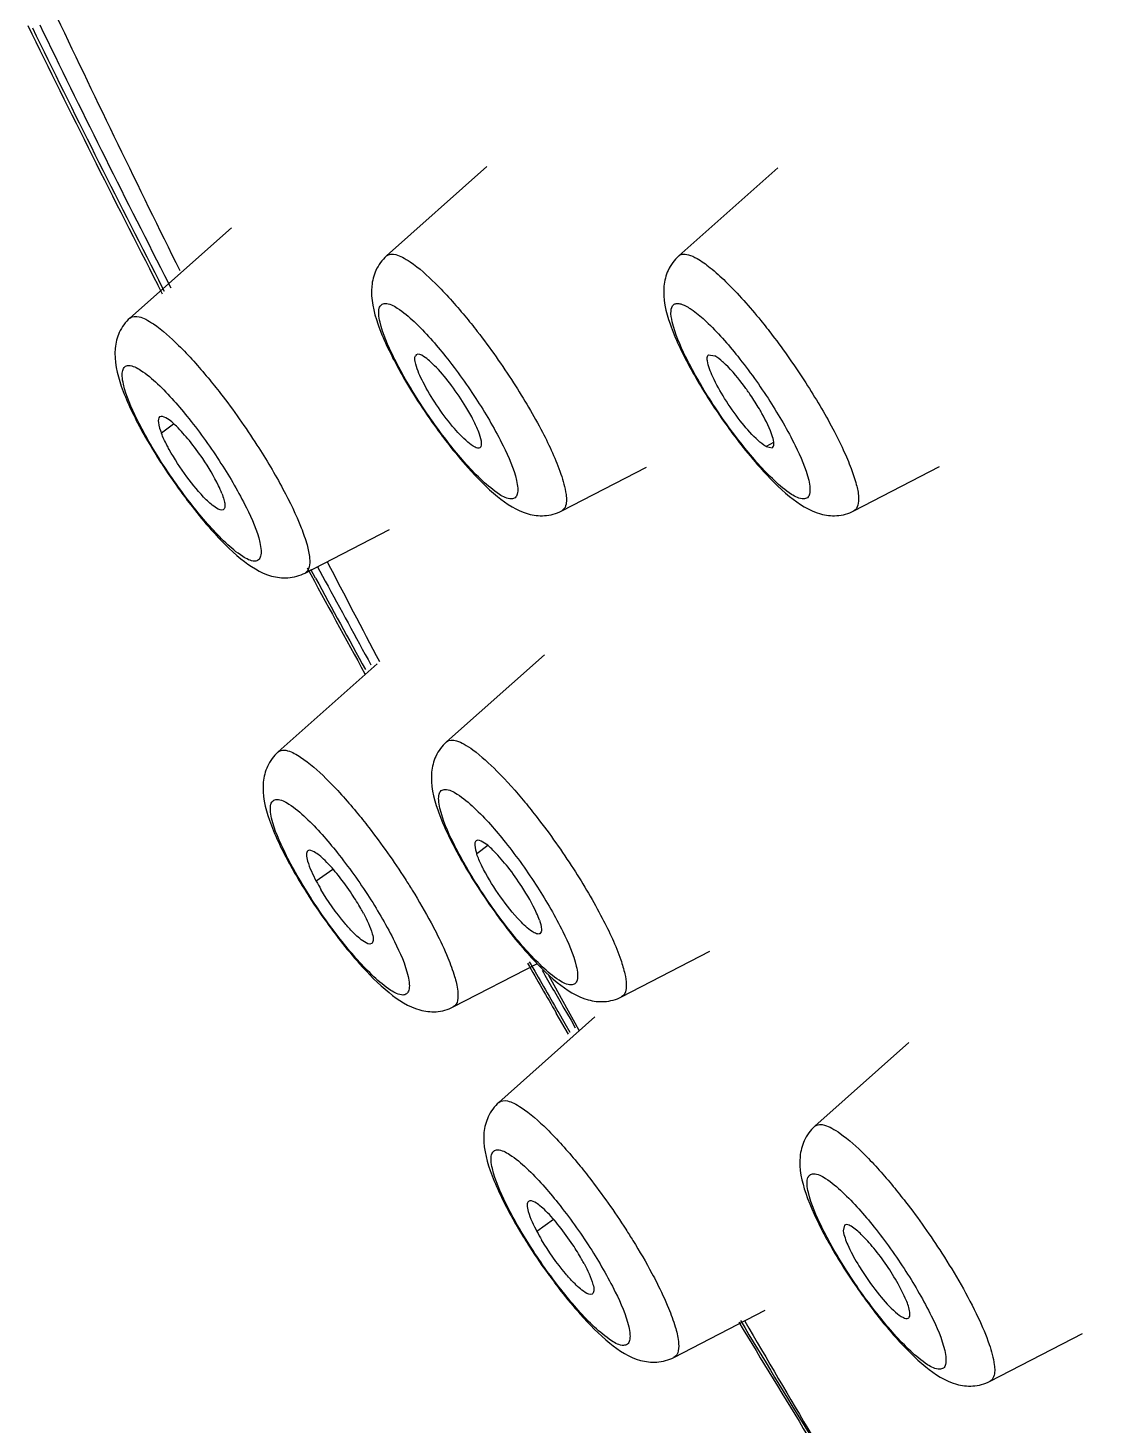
# Model space of a CAD drawing. Extents: x 0 to 3160, y 0 to 2315.
# Drawn here: x 1945.79 to 1954.45, y 1120.05 to 1131.21 of the extents above; entities that cross this region are included whole.
import ezdxf

# ---------------------------------------------------------------- set-up
doc = ezdxf.new("R2010")
doc.units = 0
doc.header["$LTSCALE"] = 3
doc.header["$MEASUREMENT"] = 0
doc.layers.get('0').update_dxf_attribs({"linetype": 'CONTINUOUS'})

msp = doc.modelspace()

# ---------------------------------------------------------------- linework, layer by layer
at = {"color": 7, "linetype": 'Continuous'}
for p, q in [((1948.655, 1129.386), (1949.457, 1130.099)), ((1950.989, 1129.386), (1951.778, 1130.088)), ((1946.606, 1128.89), (1947.417, 1129.611)), ((1946.867, 1129.081), (1946.828, 1129.156)), ((1948.892, 1128.595), (1948.885, 1128.588)), ((1951.226, 1128.596), (1951.277, 1128.588)), ((1949.41, 1127.864), (1949.4, 1127.855)), ((1951.685, 1127.864), (1951.734, 1127.854)), ((1950.054, 1127.351), (1950.73, 1127.7)), ((1952.387, 1127.351), (1953.069, 1127.704)), ((1948.005, 1126.855), (1948.678, 1127.203)), ((1949.133, 1125.507), (1949.915, 1126.203)), ((1947.789, 1125.427), (1948.579, 1126.129)), ((1950.532, 1123.472), (1951.237, 1123.837)), ((1949.188, 1123.392), (1949.86, 1123.739)), ((1949.948, 1123.645), (1950.106, 1123.361)), ((1949.552, 1122.63), (1950.318, 1123.312)), ((1950.107, 1123.175), (1950.01, 1123.343)), ((1950.106, 1123.361), (1950.159, 1123.265)), ((1950.159, 1123.265), (1950.194, 1123.202)), ((1952.075, 1122.439), (1952.826, 1123.108)), ((1952.311, 1121.65), (1952.302, 1121.604)), ((1950.95, 1120.595), (1951.678, 1120.971)), ((1953.474, 1120.405), (1954.211, 1120.786))]:
    msp.add_line(p, q, dxfattribs=at)
at = {"color": 9, "linetype": 'Continuous'}
for p, q in [((1946.882, 1129.23), (1946.933, 1129.13)), ((1946.881, 1129.103), (1946.836, 1129.189)), ((1946.955, 1128.044), (1946.857, 1127.971)), ((1951.744, 1127.896), (1951.685, 1127.864)), ((1950.08, 1127.379), (1950.054, 1127.351)), ((1948.088, 1126.814), (1948.051, 1126.883)), ((1948.101, 1126.91), (1948.165, 1126.791)), ((1949.463, 1124.679), (1949.375, 1124.613)), ((1948.226, 1124.49), (1948.093, 1124.396)), ((1950.081, 1123.258), (1950.024, 1123.356)), ((1950.071, 1123.383), (1950.128, 1123.285)), ((1950.121, 1123.189), (1950.081, 1123.258)), ((1950.128, 1123.285), (1950.162, 1123.226)), ((1949.988, 1121.694), (1949.856, 1121.599))]:
    msp.add_line(p, q, dxfattribs=at)
at = {"color": 7, "linetype": 'Continuous'}
for centre, radius, start, end in [((1941.703, 1101.422), 56.797, 15.2875, 81.3886), ((2044.947, 1179.641), 110.345, 206.02602, 207.22729), ((2072.907, 1191.61), 140.492, 205.42514, 206.34238), ((1954.18, 1130.183), 3.532, 208.3288, 208.8425), ((1952.911, 1130.813), 4.768, 212.8006, 216.1477), ((1955.244, 1130.813), 4.768, 212.8006, 216.1477), ((1949.986, 1129.791), 3.747, 208.3438, 210.1169), ((1952.794, 1130.727), 4.623, 216.137, 216.9614), ((1955.127, 1130.727), 4.623, 216.137, 216.9614), ((1950.546, 1130.116), 4.394, 210.1243, 212.8229), ((1950.862, 1130.317), 4.768, 212.8006, 216.1477), ((1950.745, 1130.231), 4.623, 216.137, 216.9614), ((2065.797, 1190.584), 133.893, 208.40282, 208.81475), ((2072.92, 1191.617), 140.507, 207.40506, 207.77156), ((1952.459, 1126.378), 3.685, 208.3327, 209.7459), ((1952.994, 1126.685), 4.301, 209.7575, 212.8504), ((1951.883, 1126.75), 4.576, 211.7857, 212.7947), ((1949.572, 1125.188), 1.677, 208.1897, 210.7581), ((1953.389, 1126.935), 4.768, 212.8006, 216.1477), ((1952.045, 1126.854), 4.768, 212.8006, 216.1477), ((1953.272, 1126.848), 4.623, 216.137, 216.9614), ((1951.928, 1126.768), 4.623, 216.137, 216.9614), ((2080.626, 1198.901), 150.896, 209.87417, 210.04797), ((1953.646, 1123.953), 4.576, 211.7857, 212.7947), ((1951.334, 1122.391), 1.677, 208.1895, 210.758), ((1955.127, 1123.161), 3.373, 207.9439, 208.3243), ((1955.268, 1123.238), 3.534, 208.3254, 208.8584), ((1953.807, 1124.057), 4.768, 212.8006, 216.1477), ((1954.132, 1122.361), 1.995, 210.7207, 212.8051), ((1953.691, 1123.971), 4.623, 216.137, 216.9614), ((1956.255, 1123.818), 4.678, 212.7952, 213.753), ((1956.359, 1123.887), 4.803, 213.7477, 216.1374), ((1956.214, 1123.78), 4.623, 216.137, 216.9614), ((2095.309, 1207.623), 167.974, 211.09358, 211.81446), ((2072.962, 1191.642), 140.556, 210.22591, 211.09139)]:
    msp.add_arc(centre, radius, start, end, dxfattribs=at)
at = {"color": 9, "linetype": 'Continuous'}
for centre, radius, start, end in [((2040.429, 1177.126), 105.095, 205.89412, 207.11243), ((2043.889, 1178.998), 109.088, 205.98344, 207.16737), ((2064.952, 1190.039), 132.87, 208.41403, 208.77182), ((2063.914, 1189.356), 131.575, 208.39245, 208.72397), ((2079.752, 1198.329), 149.835, 209.84954, 210.02501), ((2078.896, 1197.741), 148.745, 209.85967, 209.99354), ((2094.652, 1207.174), 167.162, 211.07603, 211.79987)]:
    msp.add_arc(centre, radius, start, end, dxfattribs=at)
for points, knots in [([(1950.207, 1157.579), (1950.62, 1157.517), (1951.521, 1157.253), (1952.919, 1156.591), (1954.489, 1155.629), (1956.219, 1154.373), (1958.093, 1152.833), (1960.887, 1150.306), (1964.592, 1146.526), (1969.151, 1141.32), (1973.832, 1135.445), (1978.467, 1129.11), (1981.436, 1124.699), (1982.882, 1122.456)], [0, 0, 0, 0, 0.025797, 0.057454, 0.095279, 0.139279, 0.189273, 0.244959, 0.371733, 0.515653, 0.671935, 0.835248, 1, 1, 1, 1]), ([(1947.593, 1156.982), (1947.731, 1157.062), (1948.04, 1157.191), (1948.558, 1157.276), (1949.137, 1157.259), (1950.043, 1157.093), (1951.326, 1156.603), (1953, 1155.672), (1954.879, 1154.372), (1956.945, 1152.712), (1959.177, 1150.712), (1962.469, 1147.485), (1966.781, 1142.76), (1971.994, 1136.381), (1977.2, 1129.367), (1980.534, 1124.439), (1982.156, 1121.921)], [0, 0, 0, 0, 0.009456, 0.019614, 0.030898, 0.043615, 0.074036, 0.11174, 0.156896, 0.209337, 0.268692, 0.334441, 0.48249, 0.647493, 0.822493, 1, 1, 1, 1]), ([(1948.655, 1129.386), (1948.674, 1129.402), (1948.726, 1129.402), (1948.786, 1129.374), (1948.823, 1129.352), (1948.843, 1129.338)], [0, 0, 0, 0, 0.363535, 0.64219, 1, 1, 1, 1]), ([(1948.843, 1129.338), (1948.916, 1129.289), (1949.069, 1129.15), (1949.205, 1128.997), (1949.28, 1128.907)], [0, 0, 0, 0, 0.428274, 1, 1, 1, 1]), ([(1950.989, 1129.386), (1950.996, 1129.392), (1951.021, 1129.404), (1951.074, 1129.396), (1951.112, 1129.378), (1951.134, 1129.365)], [0, 0, 0, 0, 0.18076, 0.518442, 1, 1, 1, 1]), ([(1951.134, 1129.365), (1951.171, 1129.344), (1951.25, 1129.286), (1951.426, 1129.126), (1951.555, 1128.979), (1951.643, 1128.87)], [0, 0, 0, 0, 0.179373, 0.411176, 1, 1, 1, 1]), ([(1948.603, 1128.857), (1948.598, 1128.878), (1948.592, 1128.915), (1948.593, 1128.964), (1948.61, 1129), (1948.634, 1129.006), (1948.644, 1129.006)], [0, 0, 0, 0, 0.365131, 0.631135, 0.820486, 1, 1, 1, 1]), ([(1948.644, 1129.006), (1948.678, 1129.007), (1948.765, 1128.959), (1948.833, 1128.9), (1948.876, 1128.861)], [0, 0, 0, 0, 0.371634, 1, 1, 1, 1]), ([(1950.936, 1128.859), (1950.93, 1128.888), (1950.92, 1128.933), (1950.936, 1128.994), (1950.97, 1129.008), (1951, 1129.005), (1951.035, 1128.992), (1951.059, 1128.979), (1951.072, 1128.97)], [0, 0, 0, 0, 0.320856, 0.514416, 0.59802, 0.699846, 0.83232, 1, 1, 1, 1]), ([(1946.606, 1128.89), (1946.624, 1128.906), (1946.677, 1128.906), (1946.737, 1128.879), (1946.774, 1128.856), (1946.794, 1128.843)], [0, 0, 0, 0, 0.363369, 0.642077, 1, 1, 1, 1]), ([(1949.28, 1128.907), (1949.314, 1128.866), (1949.451, 1128.694), (1949.579, 1128.513), (1949.669, 1128.372)], [0, 0, 0, 0, 0.241257, 1, 1, 1, 1]), ([(1951.072, 1128.97), (1951.083, 1128.964), (1951.13, 1128.932), (1951.174, 1128.894), (1951.207, 1128.863)], [0, 0, 0, 0, 0.212523, 1, 1, 1, 1]), ([(1946.794, 1128.843), (1946.867, 1128.793), (1947.019, 1128.655), (1947.155, 1128.502), (1947.23, 1128.412)], [0, 0, 0, 0, 0.428313, 1, 1, 1, 1]), ([(1948.913, 1128.226), (1948.839, 1128.341), (1948.722, 1128.544), (1948.625, 1128.761), (1948.603, 1128.857)], [0, 0, 0, 0, 0.578747, 1, 1, 1, 1]), ([(1948.876, 1128.861), (1948.967, 1128.775), (1949.145, 1128.57), (1949.303, 1128.349), (1949.382, 1128.226)], [0, 0, 0, 0, 0.460312, 1, 1, 1, 1]), ([(1951.246, 1128.226), (1951.173, 1128.341), (1951.055, 1128.545), (1950.958, 1128.762), (1950.936, 1128.859)], [0, 0, 0, 0, 0.579316, 1, 1, 1, 1]), ([(1951.207, 1128.863), (1951.298, 1128.777), (1951.478, 1128.571), (1951.636, 1128.35), (1951.716, 1128.226)], [0, 0, 0, 0, 0.459871, 1, 1, 1, 1]), ([(1951.643, 1128.87), (1951.674, 1128.832), (1951.801, 1128.671), (1951.919, 1128.503), (1952.003, 1128.372)], [0, 0, 0, 0, 0.243018, 1, 1, 1, 1]), ([(1946.554, 1128.362), (1946.549, 1128.382), (1946.543, 1128.419), (1946.544, 1128.468), (1946.561, 1128.504), (1946.584, 1128.511), (1946.595, 1128.511)], [0, 0, 0, 0, 0.365131, 0.631135, 0.820486, 1, 1, 1, 1]), ([(1946.595, 1128.511), (1946.629, 1128.511), (1946.716, 1128.463), (1946.784, 1128.405), (1946.827, 1128.365)], [0, 0, 0, 0, 0.371634, 1, 1, 1, 1]), ([(1946.864, 1127.73), (1946.79, 1127.845), (1946.673, 1128.048), (1946.576, 1128.265), (1946.554, 1128.362)], [0, 0, 0, 0, 0.578747, 1, 1, 1, 1]), ([(1946.827, 1128.365), (1946.917, 1128.279), (1947.096, 1128.074), (1947.254, 1127.853), (1947.333, 1127.73)], [0, 0, 0, 0, 0.460312, 1, 1, 1, 1]), ([(1947.23, 1128.412), (1947.264, 1128.371), (1947.402, 1128.198), (1947.529, 1128.017), (1947.62, 1127.876)], [0, 0, 0, 0, 0.241214, 1, 1, 1, 1]), ([(1949.669, 1128.372), (1949.752, 1128.244), (1949.891, 1128.009), (1950.008, 1127.76), (1950.047, 1127.645)], [0, 0, 0, 0, 0.555403, 1, 1, 1, 1]), ([(1952.003, 1128.372), (1952.079, 1128.253), (1952.184, 1128.078), (1952.3, 1127.847), (1952.363, 1127.699), (1952.405, 1127.57), (1952.43, 1127.462), (1952.421, 1127.369), (1952.387, 1127.351)], [0, 0, 0, 0, 0.376862, 0.543157, 0.687792, 0.806878, 0.897773, 1, 1, 1, 1]), ([(1949.422, 1127.59), (1949.331, 1127.675), (1949.151, 1127.881), (1948.993, 1128.103), (1948.913, 1128.226)], [0, 0, 0, 0, 0.459871, 1, 1, 1, 1]), ([(1949.382, 1128.226), (1949.456, 1128.112), (1949.574, 1127.908), (1949.671, 1127.69), (1949.693, 1127.594)], [0, 0, 0, 0, 0.579316, 1, 1, 1, 1]), ([(1951.753, 1127.592), (1951.662, 1127.677), (1951.484, 1127.883), (1951.326, 1128.103), (1951.246, 1128.226)], [0, 0, 0, 0, 0.46033, 1, 1, 1, 1]), ([(1951.716, 1128.226), (1951.789, 1128.112), (1951.907, 1127.909), (1952.003, 1127.692), (1952.026, 1127.595)], [0, 0, 0, 0, 0.578658, 1, 1, 1, 1]), ([(1947.62, 1127.876), (1947.694, 1127.762), (1947.822, 1127.547), (1947.932, 1127.322), (1947.974, 1127.216)], [0, 0, 0, 0, 0.544486, 1, 1, 1, 1]), ([(1947.371, 1127.096), (1947.28, 1127.182), (1947.101, 1127.387), (1946.943, 1127.607), (1946.864, 1127.73)], [0, 0, 0, 0, 0.460312, 1, 1, 1, 1]), ([(1947.333, 1127.73), (1947.407, 1127.616), (1947.524, 1127.413), (1947.621, 1127.196), (1947.643, 1127.099)], [0, 0, 0, 0, 0.578747, 1, 1, 1, 1]), ([(1950.047, 1127.645), (1950.065, 1127.592), (1950.09, 1127.507), (1950.095, 1127.41), (1950.08, 1127.379)], [0, 0, 0, 0, 0.620507, 1, 1, 1, 1]), ([(1949.652, 1127.446), (1949.618, 1127.445), (1949.532, 1127.493), (1949.464, 1127.551), (1949.422, 1127.59)], [0, 0, 0, 0, 0.371292, 1, 1, 1, 1]), ([(1949.693, 1127.594), (1949.697, 1127.573), (1949.704, 1127.537), (1949.703, 1127.489), (1949.685, 1127.453), (1949.662, 1127.446), (1949.652, 1127.446)], [0, 0, 0, 0, 0.364385, 0.630372, 0.820329, 1, 1, 1, 1]), ([(1951.985, 1127.446), (1951.951, 1127.445), (1951.864, 1127.494), (1951.795, 1127.552), (1951.753, 1127.592)], [0, 0, 0, 0, 0.371508, 1, 1, 1, 1]), ([(1952.026, 1127.595), (1952.031, 1127.574), (1952.037, 1127.538), (1952.036, 1127.489), (1952.019, 1127.453), (1951.995, 1127.446), (1951.985, 1127.446)], [0, 0, 0, 0, 0.365219, 0.631331, 0.820703, 1, 1, 1, 1]), ([(1947.974, 1127.216), (1947.991, 1127.171), (1948.019, 1127.089), (1948.047, 1126.975), (1948.041, 1126.874), (1948.005, 1126.855)], [0, 0, 0, 0, 0.382944, 0.676059, 1, 1, 1, 1]), ([(1947.602, 1126.95), (1947.568, 1126.95), (1947.482, 1126.998), (1947.413, 1127.056), (1947.371, 1127.096)], [0, 0, 0, 0, 0.371634, 1, 1, 1, 1]), ([(1947.643, 1127.099), (1947.648, 1127.078), (1947.654, 1127.042), (1947.654, 1126.993), (1947.636, 1126.957), (1947.613, 1126.95), (1947.602, 1126.95)], [0, 0, 0, 0, 0.365131, 0.631135, 0.820486, 1, 1, 1, 1]), ([(1947.789, 1125.427), (1947.799, 1125.435), (1947.816, 1125.442), (1947.833, 1125.442), (1947.838, 1125.441)], [0, 0, 0, 0, 0.72003, 1, 1, 1, 1]), ([(1947.838, 1125.441), (1947.847, 1125.441), (1947.894, 1125.432), (1947.936, 1125.407), (1947.968, 1125.386)], [0, 0, 0, 0, 0.192765, 1, 1, 1, 1]), ([(1949.133, 1125.507), (1949.153, 1125.525), (1949.213, 1125.521), (1949.279, 1125.488), (1949.322, 1125.46), (1949.344, 1125.444)], [0, 0, 0, 0, 0.353968, 0.635653, 1, 1, 1, 1]), ([(1949.344, 1125.444), (1949.413, 1125.393), (1949.558, 1125.259), (1949.688, 1125.113), (1949.759, 1125.027)], [0, 0, 0, 0, 0.435564, 1, 1, 1, 1]), ([(1947.968, 1125.386), (1948.042, 1125.338), (1948.198, 1125.197), (1948.336, 1125.042), (1948.413, 1124.949)], [0, 0, 0, 0, 0.424922, 1, 1, 1, 1]), ([(1949.081, 1124.979), (1949.076, 1125), (1949.07, 1125.037), (1949.071, 1125.085), (1949.088, 1125.121), (1949.112, 1125.128), (1949.122, 1125.128)], [0, 0, 0, 0, 0.365131, 0.631135, 0.820486, 1, 1, 1, 1]), ([(1949.122, 1125.128), (1949.156, 1125.128), (1949.243, 1125.08), (1949.311, 1125.022), (1949.354, 1124.982)], [0, 0, 0, 0, 0.371634, 1, 1, 1, 1]), ([(1947.737, 1124.898), (1947.733, 1124.919), (1947.726, 1124.956), (1947.727, 1125.005), (1947.745, 1125.041), (1947.768, 1125.047), (1947.778, 1125.048)], [0, 0, 0, 0, 0.365131, 0.631135, 0.820486, 1, 1, 1, 1]), ([(1947.778, 1125.048), (1947.813, 1125.048), (1947.899, 1125), (1947.968, 1124.941), (1948.01, 1124.902)], [0, 0, 0, 0, 0.371634, 1, 1, 1, 1]), ([(1949.391, 1124.348), (1949.317, 1124.462), (1949.2, 1124.665), (1949.103, 1124.882), (1949.081, 1124.979)], [0, 0, 0, 0, 0.578747, 1, 1, 1, 1]), ([(1949.354, 1124.982), (1949.445, 1124.897), (1949.623, 1124.691), (1949.781, 1124.471), (1949.86, 1124.348)], [0, 0, 0, 0, 0.460312, 1, 1, 1, 1]), ([(1949.759, 1125.027), (1949.792, 1124.986), (1949.93, 1124.814), (1950.057, 1124.634), (1950.147, 1124.494)], [0, 0, 0, 0, 0.241319, 1, 1, 1, 1]), ([(1948.047, 1124.267), (1947.974, 1124.382), (1947.856, 1124.585), (1947.76, 1124.802), (1947.737, 1124.898)], [0, 0, 0, 0, 0.578747, 1, 1, 1, 1]), ([(1948.01, 1124.902), (1948.101, 1124.816), (1948.279, 1124.611), (1948.437, 1124.39), (1948.517, 1124.267)], [0, 0, 0, 0, 0.460312, 1, 1, 1, 1]), ([(1948.413, 1124.949), (1948.447, 1124.908), (1948.585, 1124.736), (1948.713, 1124.554), (1948.804, 1124.413)], [0, 0, 0, 0, 0.241189, 1, 1, 1, 1]), ([(1948.804, 1124.413), (1948.823, 1124.384), (1948.895, 1124.268), (1948.964, 1124.151), (1949.011, 1124.062)], [0, 0, 0, 0, 0.259338, 1, 1, 1, 1]), ([(1950.147, 1124.494), (1950.23, 1124.366), (1950.369, 1124.13), (1950.486, 1123.882), (1950.525, 1123.767)], [0, 0, 0, 0, 0.555375, 1, 1, 1, 1]), ([(1949.898, 1123.713), (1949.807, 1123.799), (1949.628, 1124.004), (1949.47, 1124.225), (1949.391, 1124.348)], [0, 0, 0, 0, 0.460312, 1, 1, 1, 1]), ([(1949.86, 1124.348), (1949.934, 1124.233), (1950.051, 1124.03), (1950.148, 1123.813), (1950.17, 1123.717)], [0, 0, 0, 0, 0.578747, 1, 1, 1, 1]), ([(1948.554, 1123.633), (1948.463, 1123.718), (1948.284, 1123.924), (1948.127, 1124.144), (1948.047, 1124.267)], [0, 0, 0, 0, 0.460312, 1, 1, 1, 1]), ([(1948.517, 1124.267), (1948.59, 1124.153), (1948.708, 1123.95), (1948.804, 1123.733), (1948.827, 1123.636)], [0, 0, 0, 0, 0.578747, 1, 1, 1, 1]), ([(1949.011, 1124.062), (1949.025, 1124.037), (1949.072, 1123.946), (1949.116, 1123.853), (1949.145, 1123.783)], [0, 0, 0, 0, 0.269168, 1, 1, 1, 1]), ([(1949.145, 1123.783), (1949.165, 1123.735), (1949.197, 1123.645), (1949.229, 1123.523), (1949.227, 1123.412), (1949.188, 1123.392)], [0, 0, 0, 0, 0.385609, 0.679921, 1, 1, 1, 1]), ([(1950.525, 1123.767), (1950.538, 1123.73), (1950.557, 1123.664), (1950.575, 1123.568), (1950.562, 1123.488), (1950.532, 1123.473)], [0, 0, 0, 0, 0.37621, 0.664871, 1, 1, 1, 1]), ([(1948.786, 1123.487), (1948.751, 1123.487), (1948.665, 1123.535), (1948.596, 1123.593), (1948.554, 1123.633)], [0, 0, 0, 0, 0.371634, 1, 1, 1, 1]), ([(1948.827, 1123.636), (1948.831, 1123.615), (1948.838, 1123.579), (1948.837, 1123.53), (1948.819, 1123.494), (1948.796, 1123.487), (1948.786, 1123.487)], [0, 0, 0, 0, 0.365131, 0.631135, 0.820486, 1, 1, 1, 1]), ([(1950.129, 1123.568), (1950.095, 1123.567), (1950.009, 1123.615), (1949.94, 1123.674), (1949.898, 1123.713)], [0, 0, 0, 0, 0.371634, 1, 1, 1, 1]), ([(1950.17, 1123.717), (1950.175, 1123.696), (1950.181, 1123.659), (1950.181, 1123.61), (1950.163, 1123.574), (1950.14, 1123.568), (1950.129, 1123.568)], [0, 0, 0, 0, 0.365131, 0.631135, 0.820486, 1, 1, 1, 1]), ([(1949.552, 1122.63), (1949.569, 1122.646), (1949.618, 1122.647), (1949.676, 1122.622), (1949.711, 1122.602), (1949.73, 1122.589)], [0, 0, 0, 0, 0.367949, 0.64526, 1, 1, 1, 1]), ([(1949.73, 1122.589), (1949.804, 1122.541), (1949.96, 1122.4), (1950.099, 1122.245), (1950.175, 1122.153)], [0, 0, 0, 0, 0.424932, 1, 1, 1, 1]), ([(1952.075, 1122.439), (1952.094, 1122.457), (1952.151, 1122.454), (1952.215, 1122.423), (1952.255, 1122.398), (1952.276, 1122.383)], [0, 0, 0, 0, 0.357859, 0.638307, 1, 1, 1, 1]), ([(1952.276, 1122.383), (1952.347, 1122.333), (1952.495, 1122.197), (1952.628, 1122.048), (1952.7, 1121.96)], [0, 0, 0, 0, 0.432508, 1, 1, 1, 1]), ([(1949.5, 1122.102), (1949.495, 1122.123), (1949.489, 1122.159), (1949.489, 1122.208), (1949.507, 1122.244), (1949.53, 1122.251), (1949.541, 1122.251)], [0, 0, 0, 0, 0.365131, 0.631135, 0.820486, 1, 1, 1, 1]), ([(1949.541, 1122.251), (1949.575, 1122.251), (1949.661, 1122.203), (1949.73, 1122.145), (1949.772, 1122.105)], [0, 0, 0, 0, 0.371634, 1, 1, 1, 1]), ([(1949.81, 1121.471), (1949.736, 1121.585), (1949.619, 1121.788), (1949.522, 1122.005), (1949.5, 1122.102)], [0, 0, 0, 0, 0.578747, 1, 1, 1, 1]), ([(1949.772, 1122.105), (1949.863, 1122.02), (1950.042, 1121.814), (1950.2, 1121.594), (1950.279, 1121.471)], [0, 0, 0, 0, 0.460312, 1, 1, 1, 1]), ([(1950.175, 1122.153), (1950.209, 1122.112), (1950.347, 1121.939), (1950.475, 1121.758), (1950.566, 1121.617)], [0, 0, 0, 0, 0.241178, 1, 1, 1, 1]), ([(1952.023, 1121.911), (1952.018, 1121.932), (1952.012, 1121.969), (1952.012, 1122.017), (1952.03, 1122.053), (1952.053, 1122.06), (1952.064, 1122.06)], [0, 0, 0, 0, 0.365131, 0.631135, 0.820486, 1, 1, 1, 1]), ([(1952.064, 1122.06), (1952.098, 1122.061), (1952.184, 1122.012), (1952.253, 1121.954), (1952.295, 1121.914)], [0, 0, 0, 0, 0.371634, 1, 1, 1, 1]), ([(1952.7, 1121.96), (1952.734, 1121.919), (1952.871, 1121.747), (1952.999, 1121.566), (1953.089, 1121.426)], [0, 0, 0, 0, 0.241281, 1, 1, 1, 1]), ([(1952.333, 1121.28), (1952.259, 1121.394), (1952.142, 1121.597), (1952.045, 1121.815), (1952.023, 1121.911)], [0, 0, 0, 0, 0.578747, 1, 1, 1, 1]), ([(1952.295, 1121.914), (1952.386, 1121.829), (1952.565, 1121.624), (1952.723, 1121.403), (1952.802, 1121.28)], [0, 0, 0, 0, 0.460312, 1, 1, 1, 1]), ([(1950.566, 1121.617), (1950.585, 1121.587), (1950.658, 1121.472), (1950.726, 1121.354), (1950.774, 1121.265)], [0, 0, 0, 0, 0.259338, 1, 1, 1, 1]), ([(1950.316, 1120.836), (1950.226, 1120.922), (1950.047, 1121.127), (1949.889, 1121.348), (1949.81, 1121.471)], [0, 0, 0, 0, 0.460312, 1, 1, 1, 1]), ([(1950.279, 1121.471), (1950.353, 1121.356), (1950.47, 1121.153), (1950.567, 1120.936), (1950.589, 1120.84)], [0, 0, 0, 0, 0.578747, 1, 1, 1, 1]), ([(1953.089, 1121.426), (1953.196, 1121.26), (1953.334, 1121.023), (1953.464, 1120.72), (1953.501, 1120.591), (1953.508, 1120.535)], [0, 0, 0, 0, 0.596653, 0.829624, 1, 1, 1, 1]), ([(1950.774, 1121.265), (1950.787, 1121.241), (1950.834, 1121.149), (1950.878, 1121.056), (1950.907, 1120.987)], [0, 0, 0, 0, 0.269168, 1, 1, 1, 1]), ([(1952.84, 1120.645), (1952.749, 1120.731), (1952.57, 1120.936), (1952.412, 1121.157), (1952.333, 1121.28)], [0, 0, 0, 0, 0.460312, 1, 1, 1, 1]), ([(1952.802, 1121.28), (1952.876, 1121.166), (1952.993, 1120.962), (1953.09, 1120.745), (1953.112, 1120.649)], [0, 0, 0, 0, 0.578747, 1, 1, 1, 1]), ([(1950.907, 1120.987), (1950.927, 1120.938), (1950.959, 1120.849), (1950.992, 1120.726), (1950.989, 1120.615), (1950.95, 1120.595)], [0, 0, 0, 0, 0.385609, 0.679921, 1, 1, 1, 1]), ([(1950.548, 1120.69), (1950.514, 1120.69), (1950.427, 1120.738), (1950.359, 1120.797), (1950.316, 1120.836)], [0, 0, 0, 0, 0.371634, 1, 1, 1, 1]), ([(1950.589, 1120.84), (1950.594, 1120.819), (1950.6, 1120.782), (1950.599, 1120.733), (1950.582, 1120.697), (1950.559, 1120.691), (1950.548, 1120.69)], [0, 0, 0, 0, 0.365131, 0.631135, 0.820486, 1, 1, 1, 1]), ([(1953.071, 1120.5), (1953.037, 1120.499), (1952.95, 1120.548), (1952.882, 1120.606), (1952.84, 1120.645)], [0, 0, 0, 0, 0.371634, 1, 1, 1, 1]), ([(1953.112, 1120.649), (1953.117, 1120.628), (1953.123, 1120.591), (1953.122, 1120.543), (1953.105, 1120.506), (1953.082, 1120.5), (1953.071, 1120.5)], [0, 0, 0, 0, 0.365131, 0.631135, 0.820486, 1, 1, 1, 1]), ([(1953.508, 1120.535), (1953.51, 1120.52), (1953.514, 1120.476), (1953.501, 1120.419), (1953.474, 1120.405)], [0, 0, 0, 0, 0.343027, 1, 1, 1, 1])]:
    msp.add_open_spline(points, degree=3, knots=knots, dxfattribs=at)
at = {"color": 7, "linetype": 'Continuous'}
for points, knots in [([(1948.655, 1129.386), (1948.619, 1129.354), (1948.564, 1129.278), (1948.541, 1129.188), (1948.537, 1129.144)], [0, 0, 0, 0, 0.523602, 1, 1, 1, 1]), ([(1950.989, 1129.386), (1950.953, 1129.354), (1950.897, 1129.278), (1950.874, 1129.188), (1950.87, 1129.144)], [0, 0, 0, 0, 0.523602, 1, 1, 1, 1]), ([(1948.537, 1129.144), (1948.527, 1129.043), (1948.582, 1128.816), (1948.68, 1128.615), (1948.739, 1128.507)], [0, 0, 0, 0, 0.453661, 1, 1, 1, 1]), ([(1950.87, 1129.144), (1950.86, 1129.043), (1950.915, 1128.816), (1951.013, 1128.615), (1951.072, 1128.507)], [0, 0, 0, 0, 0.453735, 1, 1, 1, 1]), ([(1946.606, 1128.89), (1946.57, 1128.858), (1946.515, 1128.782), (1946.492, 1128.692), (1946.488, 1128.648)], [0, 0, 0, 0, 0.523602, 1, 1, 1, 1]), ([(1946.488, 1128.648), (1946.478, 1128.547), (1946.533, 1128.32), (1946.631, 1128.12), (1946.689, 1128.012)], [0, 0, 0, 0, 0.453776, 1, 1, 1, 1]), ([(1948.888, 1128.522), (1948.886, 1128.529), (1948.882, 1128.551), (1948.879, 1128.575), (1948.885, 1128.588)], [0, 0, 0, 0, 0.32916, 1, 1, 1, 1]), ([(1949.289, 1128.18), (1949.254, 1128.239), (1949.179, 1128.348), (1949.081, 1128.469), (1949.002, 1128.546), (1948.955, 1128.583), (1948.908, 1128.609), (1948.892, 1128.596)], [0, 0, 0, 0, 0.349595, 0.669235, 0.797564, 0.896682, 1, 1, 1, 1]), ([(1951.217, 1128.548), (1951.216, 1128.554), (1951.214, 1128.57), (1951.217, 1128.589), (1951.226, 1128.596)], [0, 0, 0, 0, 0.33643, 1, 1, 1, 1]), ([(1951.605, 1127.928), (1951.56, 1127.972), (1951.471, 1128.076), (1951.355, 1128.241), (1951.266, 1128.4), (1951.223, 1128.504), (1951.217, 1128.548)], [0, 0, 0, 0, 0.256057, 0.551219, 0.817805, 1, 1, 1, 1]), ([(1951.362, 1128.52), (1951.355, 1128.527), (1951.328, 1128.552), (1951.299, 1128.575), (1951.277, 1128.588)], [0, 0, 0, 0, 0.297552, 1, 1, 1, 1]), ([(1948.739, 1128.507), (1948.751, 1128.484), (1948.803, 1128.39), (1948.859, 1128.298), (1948.903, 1128.23)], [0, 0, 0, 0, 0.241734, 1, 1, 1, 1]), ([(1949.303, 1127.9), (1949.259, 1127.937), (1949.171, 1128.034), (1949.052, 1128.194), (1948.953, 1128.36), (1948.901, 1128.472), (1948.888, 1128.522)], [0, 0, 0, 0, 0.230919, 0.516339, 0.793685, 1, 1, 1, 1]), ([(1951.087, 1128.479), (1951.098, 1128.459), (1951.146, 1128.374), (1951.196, 1128.292), (1951.236, 1128.23)], [0, 0, 0, 0, 0.243108, 1, 1, 1, 1]), ([(1951.562, 1128.274), (1951.546, 1128.298), (1951.484, 1128.384), (1951.417, 1128.466), (1951.362, 1128.52)], [0, 0, 0, 0, 0.272559, 1, 1, 1, 1]), ([(1951.652, 1128.129), (1951.646, 1128.141), (1951.617, 1128.19), (1951.586, 1128.238), (1951.562, 1128.274)], [0, 0, 0, 0, 0.241508, 1, 1, 1, 1]), ([(1946.843, 1128.101), (1946.831, 1128.092), (1946.831, 1128.037), (1946.846, 1127.999), (1946.857, 1127.971)], [0, 0, 0, 0, 0.334559, 1, 1, 1, 1]), ([(1947.187, 1127.768), (1947.153, 1127.817), (1947.089, 1127.906), (1946.987, 1128.018), (1946.918, 1128.084), (1946.857, 1128.111), (1946.843, 1128.101)], [0, 0, 0, 0, 0.364326, 0.678389, 0.896212, 1, 1, 1, 1]), ([(1949.41, 1127.864), (1949.416, 1127.878), (1949.412, 1127.92), (1949.39, 1127.989), (1949.347, 1128.08), (1949.311, 1128.145), (1949.289, 1128.18)], [0, 0, 0, 0, 0.12861, 0.346394, 0.644463, 1, 1, 1, 1]), ([(1951.734, 1127.854), (1951.744, 1127.859), (1951.752, 1127.895), (1951.725, 1127.988), (1951.686, 1128.07), (1951.652, 1128.129)], [0, 0, 0, 0, 0.108314, 0.311237, 1, 1, 1, 1]), ([(1946.92, 1127.841), (1946.913, 1127.853), (1946.89, 1127.895), (1946.87, 1127.939), (1946.857, 1127.971)], [0, 0, 0, 0, 0.275513, 1, 1, 1, 1]), ([(1949.1, 1127.947), (1949.117, 1127.925), (1949.182, 1127.839), (1949.251, 1127.756), (1949.305, 1127.696)], [0, 0, 0, 0, 0.259605, 1, 1, 1, 1]), ([(1949.4, 1127.854), (1949.389, 1127.848), (1949.348, 1127.862), (1949.322, 1127.884), (1949.303, 1127.9)], [0, 0, 0, 0, 0.350259, 1, 1, 1, 1]), ([(1951.433, 1127.947), (1951.45, 1127.925), (1951.516, 1127.839), (1951.585, 1127.756), (1951.638, 1127.696)], [0, 0, 0, 0, 0.259605, 1, 1, 1, 1]), ([(1951.685, 1127.864), (1951.679, 1127.868), (1951.65, 1127.886), (1951.625, 1127.909), (1951.605, 1127.928)], [0, 0, 0, 0, 0.202032, 1, 1, 1, 1]), ([(1947.215, 1127.44), (1947.158, 1127.496), (1947.053, 1127.626), (1946.962, 1127.765), (1946.92, 1127.841)], [0, 0, 0, 0, 0.478549, 1, 1, 1, 1]), ([(1947.34, 1127.49), (1947.332, 1127.511), (1947.289, 1127.607), (1947.234, 1127.698), (1947.187, 1127.768)], [0, 0, 0, 0, 0.211594, 1, 1, 1, 1]), ([(1949.305, 1127.696), (1949.378, 1127.614), (1949.519, 1127.468), (1949.696, 1127.352), (1949.786, 1127.327)], [0, 0, 0, 0, 0.539944, 1, 1, 1, 1]), ([(1951.638, 1127.696), (1951.711, 1127.614), (1951.852, 1127.468), (1952.029, 1127.352), (1952.119, 1127.327)], [0, 0, 0, 0, 0.539944, 1, 1, 1, 1]), ([(1947.051, 1127.451), (1947.068, 1127.429), (1947.133, 1127.343), (1947.202, 1127.26), (1947.255, 1127.2)], [0, 0, 0, 0, 0.259605, 1, 1, 1, 1]), ([(1947.351, 1127.359), (1947.335, 1127.351), (1947.277, 1127.382), (1947.24, 1127.415), (1947.215, 1127.44)], [0, 0, 0, 0, 0.336118, 1, 1, 1, 1]), ([(1947.34, 1127.49), (1947.346, 1127.474), (1947.356, 1127.444), (1947.367, 1127.402), (1947.364, 1127.366), (1947.351, 1127.359)], [0, 0, 0, 0, 0.382812, 0.676321, 1, 1, 1, 1]), ([(1949.786, 1127.327), (1949.828, 1127.315), (1949.92, 1127.304), (1950.011, 1127.329), (1950.054, 1127.351)], [0, 0, 0, 0, 0.476393, 1, 1, 1, 1]), ([(1952.119, 1127.327), (1952.161, 1127.315), (1952.254, 1127.304), (1952.345, 1127.329), (1952.387, 1127.351)], [0, 0, 0, 0, 0.476393, 1, 1, 1, 1]), ([(1947.255, 1127.2), (1947.329, 1127.118), (1947.47, 1126.972), (1947.646, 1126.856), (1947.737, 1126.831)], [0, 0, 0, 0, 0.539944, 1, 1, 1, 1]), ([(1947.737, 1126.831), (1947.779, 1126.82), (1947.871, 1126.809), (1947.962, 1126.833), (1948.005, 1126.855)], [0, 0, 0, 0, 0.476393, 1, 1, 1, 1]), ([(1947.789, 1125.427), (1947.754, 1125.395), (1947.698, 1125.319), (1947.675, 1125.229), (1947.671, 1125.185)], [0, 0, 0, 0, 0.523602, 1, 1, 1, 1]), ([(1949.133, 1125.507), (1949.097, 1125.476), (1949.042, 1125.399), (1949.019, 1125.309), (1949.015, 1125.266)], [0, 0, 0, 0, 0.523602, 1, 1, 1, 1]), ([(1949.015, 1125.266), (1949.005, 1125.164), (1949.06, 1124.938), (1949.158, 1124.737), (1949.216, 1124.629)], [0, 0, 0, 0, 0.453793, 1, 1, 1, 1]), ([(1947.671, 1125.185), (1947.661, 1125.084), (1947.716, 1124.857), (1947.814, 1124.656), (1947.873, 1124.548)], [0, 0, 0, 0, 0.45371, 1, 1, 1, 1]), ([(1948.026, 1124.637), (1948.018, 1124.631), (1948.012, 1124.599), (1948.033, 1124.518), (1948.066, 1124.447), (1948.093, 1124.396)], [0, 0, 0, 0, 0.116456, 0.323074, 1, 1, 1, 1]), ([(1948.379, 1124.291), (1948.345, 1124.342), (1948.278, 1124.435), (1948.189, 1124.538), (1948.121, 1124.6), (1948.08, 1124.63), (1948.04, 1124.648), (1948.026, 1124.637)], [0, 0, 0, 0, 0.363302, 0.678475, 0.802716, 0.8978, 1, 1, 1, 1]), ([(1949.37, 1124.718), (1949.36, 1124.711), (1949.357, 1124.667), (1949.368, 1124.635), (1949.375, 1124.613)], [0, 0, 0, 0, 0.34559, 1, 1, 1, 1]), ([(1949.735, 1124.352), (1949.701, 1124.405), (1949.633, 1124.502), (1949.525, 1124.625), (1949.451, 1124.697), (1949.385, 1124.729), (1949.37, 1124.718)], [0, 0, 0, 0, 0.358584, 0.674582, 0.895958, 1, 1, 1, 1]), ([(1947.873, 1124.548), (1947.882, 1124.531), (1947.921, 1124.46), (1947.962, 1124.391), (1947.994, 1124.339)], [0, 0, 0, 0, 0.242912, 1, 1, 1, 1]), ([(1949.43, 1124.489), (1949.424, 1124.501), (1949.404, 1124.541), (1949.386, 1124.582), (1949.375, 1124.613)], [0, 0, 0, 0, 0.280325, 1, 1, 1, 1]), ([(1949.721, 1124.079), (1949.664, 1124.138), (1949.56, 1124.271), (1949.47, 1124.414), (1949.43, 1124.489)], [0, 0, 0, 0, 0.49121, 1, 1, 1, 1]), ([(1948.387, 1123.988), (1948.365, 1124.011), (1948.269, 1124.117), (1948.187, 1124.235), (1948.13, 1124.33)], [0, 0, 0, 0, 0.22429, 1, 1, 1, 1]), ([(1949.876, 1124.083), (1949.869, 1124.102), (1949.831, 1124.196), (1949.779, 1124.284), (1949.735, 1124.352)], [0, 0, 0, 0, 0.204013, 1, 1, 1, 1]), ([(1948.47, 1124.139), (1948.464, 1124.152), (1948.435, 1124.203), (1948.404, 1124.253), (1948.379, 1124.291)], [0, 0, 0, 0, 0.237051, 1, 1, 1, 1]), ([(1948.47, 1124.139), (1948.499, 1124.086), (1948.531, 1124.015), (1948.553, 1123.932), (1948.543, 1123.901), (1948.534, 1123.897)], [0, 0, 0, 0, 0.688626, 0.889045, 1, 1, 1, 1]), ([(1949.878, 1123.976), (1949.871, 1123.972), (1949.847, 1123.976), (1949.792, 1124.008), (1949.75, 1124.048), (1949.721, 1124.079)], [0, 0, 0, 0, 0.128004, 0.335412, 1, 1, 1, 1]), ([(1949.876, 1124.083), (1949.884, 1124.06), (1949.896, 1124.027), (1949.889, 1123.982), (1949.878, 1123.976)], [0, 0, 0, 0, 0.663704, 1, 1, 1, 1]), ([(1948.234, 1123.988), (1948.251, 1123.966), (1948.317, 1123.88), (1948.386, 1123.797), (1948.439, 1123.737)], [0, 0, 0, 0, 0.259605, 1, 1, 1, 1]), ([(1948.534, 1123.897), (1948.517, 1123.888), (1948.453, 1123.922), (1948.415, 1123.96), (1948.387, 1123.988)], [0, 0, 0, 0, 0.322079, 1, 1, 1, 1]), ([(1949.578, 1124.068), (1949.595, 1124.046), (1949.66, 1123.96), (1949.729, 1123.877), (1949.782, 1123.818)], [0, 0, 0, 0, 0.259605, 1, 1, 1, 1]), ([(1949.782, 1123.818), (1949.856, 1123.736), (1949.997, 1123.589), (1950.173, 1123.474), (1950.264, 1123.449)], [0, 0, 0, 0, 0.539944, 1, 1, 1, 1]), ([(1948.439, 1123.737), (1948.512, 1123.655), (1948.653, 1123.509), (1948.83, 1123.393), (1948.92, 1123.368)], [0, 0, 0, 0, 0.539944, 1, 1, 1, 1]), ([(1950.264, 1123.449), (1950.306, 1123.437), (1950.398, 1123.426), (1950.489, 1123.451), (1950.532, 1123.472)], [0, 0, 0, 0, 0.476393, 1, 1, 1, 1]), ([(1948.92, 1123.368), (1948.962, 1123.357), (1949.055, 1123.345), (1949.146, 1123.37), (1949.188, 1123.392)], [0, 0, 0, 0, 0.476393, 1, 1, 1, 1]), ([(1949.552, 1122.63), (1949.516, 1122.598), (1949.46, 1122.522), (1949.438, 1122.432), (1949.433, 1122.389)], [0, 0, 0, 0, 0.523602, 1, 1, 1, 1]), ([(1952.075, 1122.439), (1952.039, 1122.408), (1951.984, 1122.331), (1951.961, 1122.241), (1951.957, 1122.198)], [0, 0, 0, 0, 0.523602, 1, 1, 1, 1]), ([(1949.433, 1122.389), (1949.424, 1122.287), (1949.478, 1122.06), (1949.577, 1121.86), (1949.635, 1121.752)], [0, 0, 0, 0, 0.453737, 1, 1, 1, 1]), ([(1951.957, 1122.198), (1951.947, 1122.099), (1951.998, 1121.88), (1952.092, 1121.685), (1952.147, 1121.581)], [0, 0, 0, 0, 0.456059, 1, 1, 1, 1]), ([(1950.143, 1121.493), (1950.109, 1121.544), (1950.04, 1121.638), (1949.952, 1121.741), (1949.883, 1121.803), (1949.843, 1121.834), (1949.802, 1121.852), (1949.788, 1121.84)], [0, 0, 0, 0, 0.3631, 0.678746, 0.802526, 0.897647, 1, 1, 1, 1]), ([(1949.635, 1121.752), (1949.644, 1121.734), (1949.683, 1121.664), (1949.724, 1121.594), (1949.756, 1121.543)], [0, 0, 0, 0, 0.2429, 1, 1, 1, 1]), ([(1949.788, 1121.84), (1949.78, 1121.834), (1949.775, 1121.803), (1949.795, 1121.721), (1949.828, 1121.65), (1949.856, 1121.599)], [0, 0, 0, 0, 0.117341, 0.322624, 1, 1, 1, 1]), ([(1952.365, 1121.641), (1952.359, 1121.644), (1952.344, 1121.653), (1952.321, 1121.657), (1952.311, 1121.65)], [0, 0, 0, 0, 0.348028, 1, 1, 1, 1]), ([(1952.739, 1121.183), (1952.683, 1121.283), (1952.59, 1121.419), (1952.458, 1121.567), (1952.395, 1121.624), (1952.365, 1121.641)], [0, 0, 0, 0, 0.576295, 0.825266, 1, 1, 1, 1]), ([(1950.149, 1121.192), (1950.127, 1121.215), (1950.032, 1121.321), (1949.949, 1121.438), (1949.893, 1121.533)], [0, 0, 0, 0, 0.22429, 1, 1, 1, 1]), ([(1952.174, 1121.532), (1952.185, 1121.512), (1952.232, 1121.428), (1952.283, 1121.345), (1952.322, 1121.284)], [0, 0, 0, 0, 0.24315, 1, 1, 1, 1]), ([(1952.302, 1121.604), (1952.307, 1121.566), (1952.343, 1121.475), (1952.387, 1121.391), (1952.417, 1121.342)], [0, 0, 0, 0, 0.404565, 1, 1, 1, 1]), ([(1950.233, 1121.343), (1950.226, 1121.355), (1950.198, 1121.406), (1950.167, 1121.456), (1950.143, 1121.493)], [0, 0, 0, 0, 0.237259, 1, 1, 1, 1]), ([(1950.233, 1121.343), (1950.261, 1121.29), (1950.293, 1121.218), (1950.315, 1121.135), (1950.305, 1121.105), (1950.297, 1121.1)], [0, 0, 0, 0, 0.688427, 0.888951, 1, 1, 1, 1]), ([(1949.997, 1121.191), (1950.013, 1121.169), (1950.079, 1121.083), (1950.148, 1121), (1950.201, 1120.941)], [0, 0, 0, 0, 0.259605, 1, 1, 1, 1]), ([(1950.297, 1121.1), (1950.28, 1121.091), (1950.215, 1121.125), (1950.178, 1121.163), (1950.149, 1121.192)], [0, 0, 0, 0, 0.321825, 1, 1, 1, 1]), ([(1952.455, 1121.28), (1952.497, 1121.215), (1952.579, 1121.102), (1952.672, 1120.996), (1952.72, 1120.955)], [0, 0, 0, 0, 0.55088, 1, 1, 1, 1]), ([(1952.833, 1120.955), (1952.829, 1120.989), (1952.8, 1121.067), (1952.763, 1121.14), (1952.739, 1121.183)], [0, 0, 0, 0, 0.40756, 1, 1, 1, 1]), ([(1952.52, 1121.001), (1952.536, 1120.978), (1952.602, 1120.893), (1952.671, 1120.809), (1952.724, 1120.75)], [0, 0, 0, 0, 0.259605, 1, 1, 1, 1]), ([(1952.72, 1120.955), (1952.739, 1120.939), (1952.767, 1120.916), (1952.809, 1120.902), (1952.821, 1120.908)], [0, 0, 0, 0, 0.654681, 1, 1, 1, 1]), ([(1952.821, 1120.908), (1952.824, 1120.91), (1952.836, 1120.922), (1952.835, 1120.942), (1952.833, 1120.955)], [0, 0, 0, 0, 0.187393, 1, 1, 1, 1]), ([(1950.201, 1120.941), (1950.274, 1120.858), (1950.416, 1120.712), (1950.592, 1120.596), (1950.683, 1120.571)], [0, 0, 0, 0, 0.539944, 1, 1, 1, 1]), ([(1952.724, 1120.75), (1952.798, 1120.668), (1952.939, 1120.522), (1953.115, 1120.406), (1953.206, 1120.381)], [0, 0, 0, 0, 0.539944, 1, 1, 1, 1]), ([(1950.683, 1120.571), (1950.724, 1120.56), (1950.817, 1120.549), (1950.908, 1120.573), (1950.95, 1120.595)], [0, 0, 0, 0, 0.476393, 1, 1, 1, 1]), ([(1953.206, 1120.381), (1953.248, 1120.369), (1953.34, 1120.358), (1953.431, 1120.383), (1953.474, 1120.405)], [0, 0, 0, 0, 0.476393, 1, 1, 1, 1])]:
    msp.add_open_spline(points, degree=3, knots=knots, dxfattribs=at)

doc.saveas('drawing.dxf')
